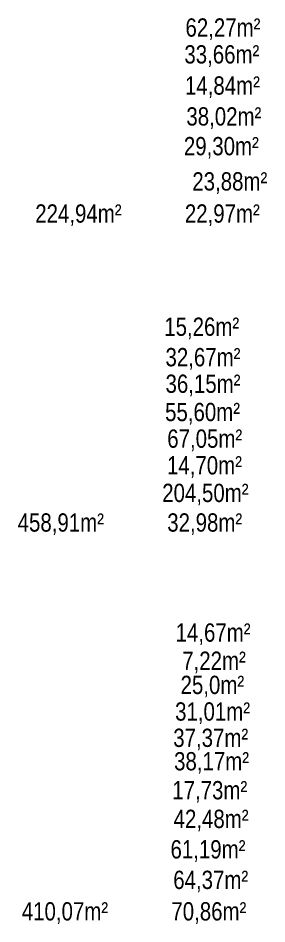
# Model space of a CAD drawing. Header units: millimetres. Extents: x -18485 to 40303, y -22087 to 35064.
# Drawn here: x -17192 to -10390, y 4070 to 28828 of the extents above; entities that cross this region are included whole.
import ezdxf

# ---------------------------------------------------------------- set-up
doc = ezdxf.new("R2010")
doc.units = ezdxf.units.MM
doc.layers.add('05-03_opis', color=10, linetype='Continuous', lineweight=5)
doc.styles.add('ariel', font='arial.ttf', dxfattribs={"width": 0.8})

msp = doc.modelspace()

# ---------------------------------------------------------------- texts
at = {"layer": '05-03_opis', "char_height": 500, "attachment_point": 5, "style": 'ariel'}
for s, insert, width in [('{\\fArial|b0|i0|c238|p34;62,27m²}', (-11591, 28524), 78.42), ('{\\fArial|b0|i0|c238|p34;33,66m²}', (-11621, 27791), 87.13), ('{\\fArial|b0|i0|c238|p34;14,84m²}', (-11605, 26939), 87.13), ('{\\fArial|b0|i0|c238|p34;38,02m²}', (-11566, 26095), 87.13), ('{\\fArial|b0|i0|c238|p34;29,30m²}', (-11634, 25282), 87.13), ('{\\fArial|b0|i0|c238|p34;23,88m²}', (-11404, 24319), 87.13), ('{\\fArial|b0|i0|c238|p34;224,94m²}', (-15543, 23440), 87.13), ('{\\fArial|b0|i0|c238|p34;22,97m²}', (-11608, 23440), 87.13), ('{\\fArial|b0|i0|c238|p34;15,26m²}', (-12171, 20347), 108.91), ('{\\fArial|b0|i0|c238|p34;32,67m²}', (-12137, 19514), 108.91), ('{\\fArial|b0|i0|c238|p34;36,15m²}', (-12136, 18788), 108.91), ('{\\fArial|b0|i0|c238|p34;55,60m²}', (-12148, 18015), 98.02), ('{\\fArial|b0|i0|c238|p34;67,05m²}', (-12089, 17287), 108.91), ('{\\fArial|b0|i0|c238|p34;14,70m²}', (-12096, 16558), 108.91), ('{\\fArial|b0|i0|c238|p34;204,50m²}', (-12071, 15804), 108.91), ('{\\fArial|b0|i0|c238|p34;458,91m²}', (-16024, 14995), 108.91), ('{\\fArial|b0|i0|c238|p34;32,98m²}', (-12089, 14995), 108.91), ('{\\fArial|b0|i0|c238|p34;14,67m²}', (-11861, 11987), 108.91), ('{\\fArial|b0|i0|c238|p34;7,22m²}', (-11835, 11217), 108.91), ('25,0m²', (-11880, 10556), 108.91), ('{\\fArial|b0|i0|c238|p34;31,01m²}', (-11874, 9829), 108.91), ('{\\fArial|b0|i0|c238|p34;37,37m²}', (-11925, 9110), 76.24), ('{\\fArial|b0|i0|c238|p34;38,17m²}', (-11902, 8469), 108.91), ('{\\fArial|b0|i0|c238|p34;17,73m²}', (-11952, 7678), 108.91), ('{\\fArial|b0|i0|c238|p34;42,48m²}', (-11915, 6894), 108.91), ('{\\fArial|b0|i0|c238|p34;61,19m²}', (-12000, 6062), 108.91), ('{\\fArial|b0|i0|c238|p34;64,37m²}', (-11925, 5227), 108.91), ('{\\fArial|b0|i0|c238|p34;410,07m²}', (-15911, 4367), 108.91), ('{\\fArial|b0|i0|c238|p34;70,86m²}', (-11976, 4367), 108.91)]:
    msp.add_mtext(s, dxfattribs=dict(at, insert=insert, width=width))

doc.saveas('drawing.dxf')
